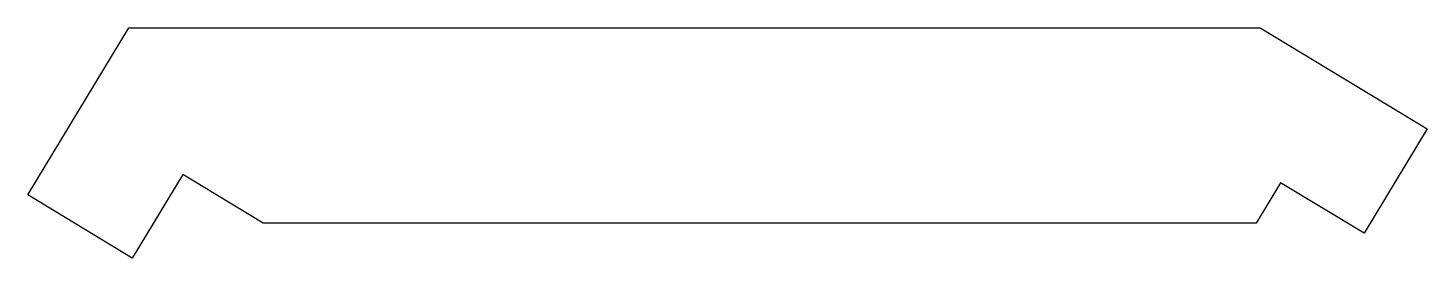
# Model space of a CAD drawing. Header units: inches. Extents: x 0 to 7.17, y 0 to 1.18.
import ezdxf

# ---------------------------------------------------------------- set-up
doc = ezdxf.new("R2010")
doc.units = ezdxf.units.IN
doc.header["$MEASUREMENT"] = 0
doc.layers.add('CUT', color=7, linetype='Continuous')

msp = doc.modelspace()

# ---------------------------------------------------------------- linework, layer by layer
at = {"layer": 'CUT'}
for p, q in [((0, 0.3232), (0.5171, 1.1791)), ((0.5171, 1.1791), (6.3189, 1.1791)), ((6.3189, 1.1791), (7.1749, 0.662)), ((7.1749, 0.662), (6.8517, 0.1271)), ((0.7935, 0.428), (0.535, 0)), ((1.2054, 0.1791), (0.7935, 0.428)), ((6.4237, 0.3856), (6.299, 0.1791)), ((6.8517, 0.1271), (6.4237, 0.3856)), ((0.535, 0), (0, 0.3232)), ((6.299, 0.1791), (1.2054, 0.1791))]:
    msp.add_line(p, q, dxfattribs=at)

doc.saveas('drawing.dxf')
